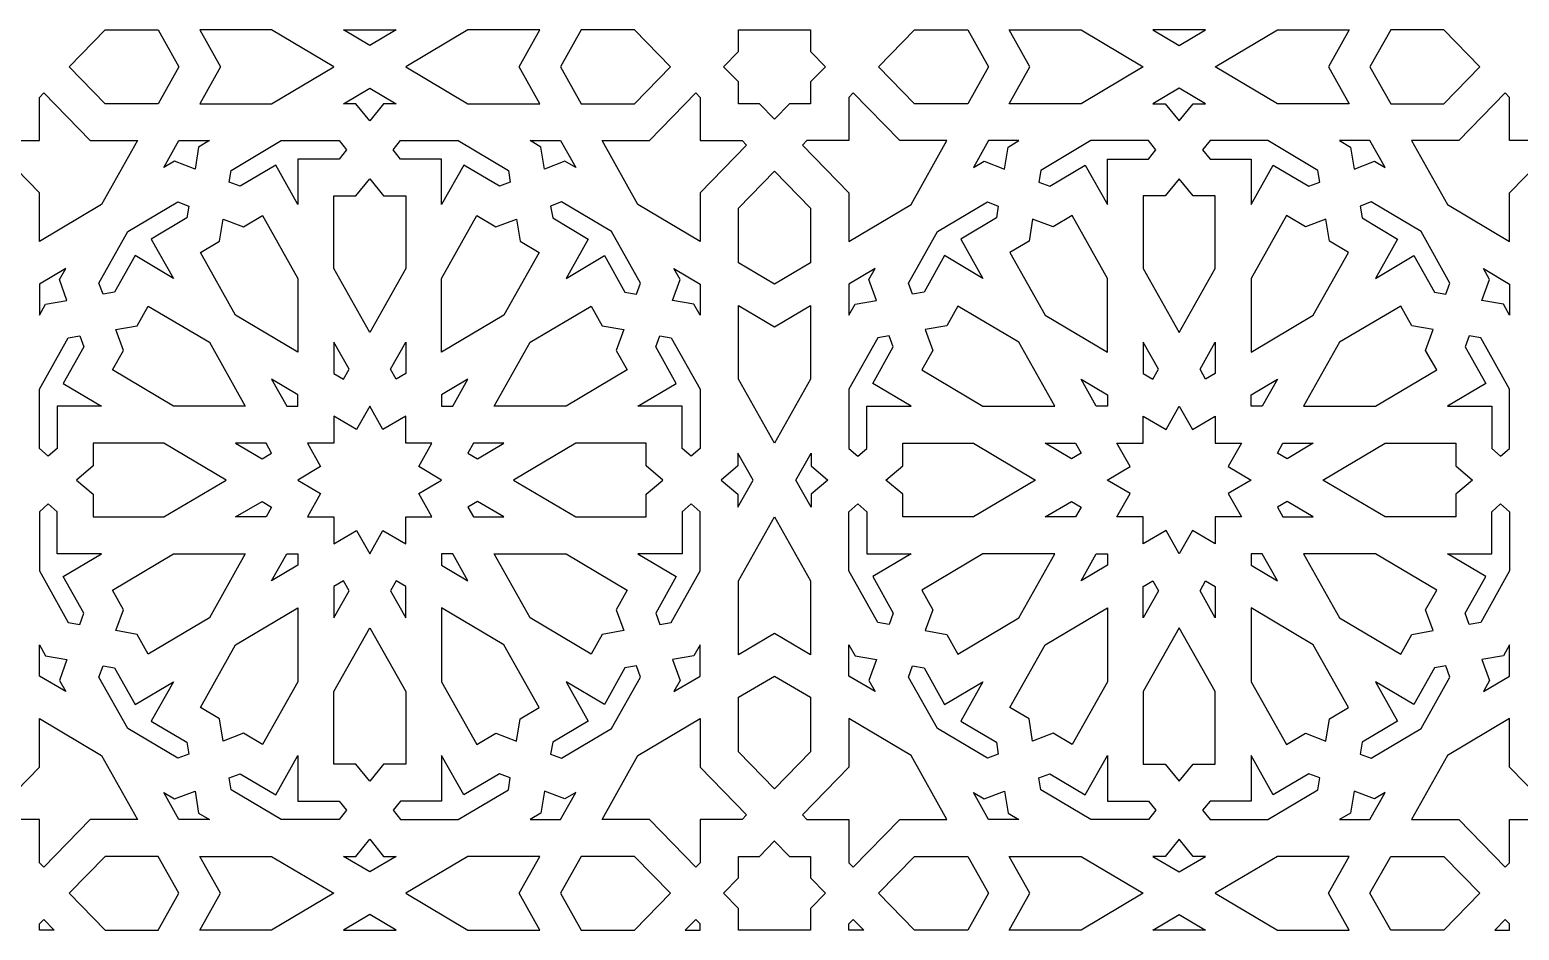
# Model space of a CAD drawing. Extents: x -430 to 430, y -362 to 362.
# Drawn here: x -277.5 to -161.6, y -92.5 to -22.5 of the extents above; entities that cross this region are included whole.
import ezdxf

# ---------------------------------------------------------------- set-up
doc = ezdxf.new("R2010")
doc.units = 0
doc.layers.add('LAYER_1', color=18, linetype='CONTINUOUS')

msp = doc.modelspace()

# ---------------------------------------------------------------- linework, layer by layer
at = {"layer": 'LAYER_1'}
for points in [[(-267.47, -22.51), (-265.86, -25.38), (-267.47, -28.25), (-271.61, -28.25), (-274.4, -25.38), (-271.61, -22.51)], [(-253.81, -25.38), (-258.65, -22.51), (-264.24, -22.51), (-262.63, -25.38), (-264.24, -28.25), (-258.65, -28.25)], [(-248.98, -22.5), (-248.97, -22.5), (-251.02, -23.71), (-253.06, -22.5), (-253.05, -22.5)], [(-237.79, -28.25), (-239.41, -25.38), (-237.79, -22.51), (-243.38, -22.51), (-248.22, -25.38), (-243.38, -28.25)], [(-227.63, -25.38), (-230.43, -22.51), (-234.57, -22.51), (-236.18, -25.38), (-234.57, -28.25), (-230.43, -28.25)], [(-219.54, -29.44), (-220.71, -28.25), (-222.34, -28.25), (-222.35, -28.25), (-222.35, -28.24), (-222.35, -28.24), (-222.35, -26.56), (-223.51, -25.37), (-222.35, -24.18), (-222.35, -22.5), (-222.34, -22.5), (-219.54, -22.5), (-216.73, -22.5), (-216.73, -22.5), (-216.73, -24.18), (-215.57, -25.37), (-216.73, -26.56), (-216.73, -28.24), (-216.73, -28.24), (-216.73, -28.25), (-216.73, -28.25), (-218.36, -28.25)], [(-211.44, -25.38), (-208.65, -22.51), (-204.51, -22.51), (-202.89, -25.38), (-204.51, -28.25), (-208.65, -28.25)], [(-201.28, -28.25), (-199.67, -25.38), (-201.28, -22.51), (-195.69, -22.51), (-190.85, -25.38), (-195.69, -28.25)], [(-190.09, -22.5), (-190.1, -22.5), (-188.06, -23.71), (-186.01, -22.5), (-186.02, -22.5)], [(-185.26, -25.38), (-180.42, -22.51), (-174.83, -22.51), (-176.45, -25.38), (-174.83, -28.25), (-180.42, -28.25)], [(-171.61, -22.51), (-173.22, -25.38), (-171.61, -28.25), (-167.47, -28.25), (-164.67, -25.38), (-167.47, -22.51)], [(-280.33, -31.47), (-279.99, -31.12), (-276.72, -31.12), (-276.72, -27.76), (-276.38, -27.41), (-272.76, -31.12), (-269.08, -31.12), (-271.88, -36.09), (-276.72, -38.96), (-276.72, -35.18)], [(-251.02, -29.59), (-252.1, -28.25), (-253.06, -28.25), (-251.02, -27.04), (-248.97, -28.25), (-249.94, -28.25)], [(-230.16, -36.09), (-232.95, -31.12), (-229.27, -31.12), (-225.66, -27.41), (-225.32, -27.76), (-225.32, -31.12), (-222.05, -31.12), (-221.71, -31.47), (-225.32, -35.18), (-225.32, -38.96)], [(-208.91, -36.09), (-206.12, -31.12), (-209.8, -31.12), (-213.42, -27.41), (-213.75, -27.76), (-213.75, -31.12), (-217.03, -31.12), (-217.37, -31.47), (-213.75, -35.18), (-213.75, -38.96)], [(-188.06, -29.59), (-186.98, -28.25), (-186.01, -28.25), (-188.06, -27.04), (-190.1, -28.25), (-189.14, -28.25)], [(-158.74, -31.47), (-159.08, -31.12), (-162.36, -31.12), (-162.36, -27.76), (-162.7, -27.41), (-166.31, -31.12), (-169.99, -31.12), (-167.2, -36.09), (-162.36, -38.96), (-162.36, -35.18)], [(-264.61, -33.33), (-266.2, -32.72), (-267.04, -33.22), (-265.86, -31.12), (-263.49, -31.12), (-264.33, -31.62)], [(-256.61, -36.09), (-258.33, -33.03), (-261.1, -34.67), (-261.95, -34.34), (-261.79, -33.43), (-257.9, -31.12), (-253.41, -31.12), (-252.83, -31.84), (-253.41, -32.55), (-256.61, -32.55)], [(-245.43, -36.09), (-245.43, -32.55), (-248.62, -32.55), (-249.2, -31.84), (-248.62, -31.12), (-244.13, -31.12), (-240.24, -33.43), (-240.09, -34.34), (-240.94, -34.67), (-243.71, -33.03)], [(-237.42, -33.33), (-237.71, -31.62), (-238.54, -31.12), (-236.18, -31.12), (-235, -33.22), (-235.84, -32.72)], [(-201.65, -33.33), (-201.37, -31.62), (-200.53, -31.12), (-202.89, -31.12), (-204.07, -33.22), (-203.24, -32.72)], [(-193.64, -36.09), (-193.64, -32.55), (-190.45, -32.55), (-189.87, -31.84), (-190.45, -31.12), (-194.94, -31.12), (-198.83, -33.43), (-198.98, -34.34), (-198.13, -34.67), (-195.37, -33.03)], [(-182.47, -36.09), (-180.75, -33.03), (-177.98, -34.67), (-177.13, -34.34), (-177.28, -33.43), (-181.17, -31.12), (-185.66, -31.12), (-186.24, -31.84), (-185.66, -32.55), (-182.47, -32.55)], [(-174.46, -33.33), (-172.87, -32.72), (-172.04, -33.22), (-173.22, -31.12), (-175.58, -31.12), (-174.74, -31.62)], [(-219.54, -42.27), (-222.35, -40.62), (-222.35, -36.37), (-219.54, -33.5), (-216.73, -36.37), (-216.73, -40.62)], [(-251.02, -46.03), (-253.81, -41.06), (-253.81, -35.42), (-252.1, -35.42), (-251.02, -34.09), (-249.94, -35.42), (-248.22, -35.42), (-248.22, -41.06)], [(-188.06, -46.03), (-185.26, -41.06), (-185.26, -35.42), (-186.98, -35.42), (-188.06, -34.09), (-189.14, -35.42), (-190.85, -35.42), (-190.85, -41.06)], [(-266.29, -41.83), (-269.27, -40.06), (-270.87, -42.9), (-271.76, -43.06), (-272.08, -42.19), (-269.83, -38.19), (-265.94, -35.88), (-265.09, -36.21), (-265.24, -37.13), (-268.01, -38.77)], [(-232.21, -38.19), (-236.1, -35.88), (-236.95, -36.21), (-236.79, -37.13), (-234.03, -38.77), (-235.75, -41.83), (-232.77, -40.06), (-231.17, -42.9), (-230.27, -43.06), (-229.96, -42.19)], [(-206.87, -38.19), (-202.98, -35.88), (-202.13, -36.21), (-202.28, -37.13), (-205.05, -38.77), (-203.32, -41.83), (-206.31, -40.06), (-207.9, -42.9), (-208.8, -43.06), (-209.12, -42.19)], [(-172.79, -41.83), (-169.81, -40.06), (-168.21, -42.9), (-167.31, -43.06), (-167, -42.19), (-169.24, -38.19), (-173.13, -35.88), (-173.98, -36.21), (-173.83, -37.13), (-171.07, -38.77)], [(-262.42, -37.22), (-260.84, -37.83), (-259.35, -36.95), (-256.61, -41.83), (-256.61, -47.57), (-261.45, -44.7), (-264.19, -39.82), (-262.71, -38.94)], [(-245.43, -47.57), (-245.43, -41.83), (-242.68, -36.95), (-241.2, -37.83), (-239.61, -37.22), (-239.33, -38.94), (-237.84, -39.82), (-240.59, -44.7)], [(-193.64, -47.57), (-193.64, -41.83), (-196.39, -36.95), (-197.87, -37.83), (-199.46, -37.22), (-199.74, -38.94), (-201.23, -39.82), (-198.49, -44.7)], [(-176.65, -37.22), (-178.24, -37.83), (-179.72, -36.95), (-182.47, -41.83), (-182.47, -47.57), (-177.63, -44.7), (-174.88, -39.82), (-176.37, -38.94)], [(-274.57, -43.55), (-275.15, -41.92), (-274.67, -41.06), (-276.72, -42.27), (-276.72, -44.7), (-276.23, -43.84)], [(-227.47, -43.55), (-226.88, -41.92), (-227.37, -41.06), (-225.32, -42.27), (-225.32, -44.7), (-225.8, -43.84)], [(-211.6, -43.55), (-212.19, -41.92), (-211.71, -41.06), (-213.75, -42.27), (-213.75, -44.7), (-213.27, -43.84)], [(-164.51, -43.55), (-163.92, -41.92), (-164.4, -41.06), (-162.36, -42.27), (-162.36, -44.7), (-162.84, -43.84)], [(-270.77, -45.8), (-269.1, -45.51), (-268.25, -43.98), (-263.49, -46.8), (-260.7, -51.77), (-266.29, -51.77), (-271.04, -48.95), (-270.18, -47.43)], [(-231.26, -45.8), (-231.85, -47.43), (-230.99, -48.95), (-235.75, -51.77), (-241.34, -51.77), (-238.54, -46.8), (-233.79, -43.98), (-232.93, -45.51)], [(-219.54, -54.64), (-222.35, -49.67), (-222.35, -43.93), (-219.54, -45.59), (-216.73, -43.93), (-216.73, -49.67)], [(-207.81, -45.8), (-207.22, -47.43), (-208.08, -48.95), (-203.33, -51.77), (-197.74, -51.77), (-200.53, -46.8), (-205.28, -43.98), (-206.14, -45.51)], [(-168.3, -45.8), (-169.97, -45.51), (-170.83, -43.98), (-175.58, -46.8), (-178.38, -51.77), (-172.79, -51.77), (-168.03, -48.95), (-168.89, -47.43)], [(-271.88, -51.77), (-275.32, -51.77), (-275.32, -55.05), (-276.02, -55.65), (-276.72, -55.05), (-276.72, -50.44), (-274.47, -46.44), (-273.58, -46.29), (-273.26, -47.16), (-274.86, -50)], [(-230.16, -51.77), (-227.18, -50), (-228.78, -47.16), (-228.46, -46.29), (-227.57, -46.44), (-225.32, -50.44), (-225.32, -55.05), (-226.02, -55.65), (-226.72, -55.05), (-226.72, -51.77)], [(-208.91, -51.77), (-211.9, -50), (-210.3, -47.16), (-210.61, -46.29), (-211.51, -46.44), (-213.75, -50.44), (-213.75, -55.05), (-213.06, -55.65), (-212.36, -55.05), (-212.36, -51.77)], [(-167.2, -51.77), (-163.75, -51.77), (-163.75, -55.05), (-163.06, -55.65), (-162.36, -55.05), (-162.36, -50.44), (-164.6, -46.44), (-165.5, -46.29), (-165.81, -47.16), (-164.22, -50)], [(-253.06, -49.67), (-252.63, -48.9), (-253.81, -46.8), (-253.81, -49.23)], [(-248.97, -49.67), (-249.4, -48.9), (-248.22, -46.8), (-248.22, -49.23)], [(-190.1, -49.67), (-189.67, -48.9), (-190.85, -46.8), (-190.85, -49.23)], [(-186.01, -49.67), (-186.44, -48.9), (-185.26, -46.8), (-185.26, -49.23)], [(-256.61, -51.77), (-256.61, -50.88), (-258.65, -49.67), (-257.47, -51.77)], [(-243.38, -49.67), (-245.43, -50.88), (-245.43, -51.77), (-244.56, -51.77)], [(-195.69, -49.67), (-193.64, -50.88), (-193.64, -51.77), (-194.51, -51.77)], [(-182.47, -51.77), (-182.47, -50.88), (-180.42, -49.67), (-181.6, -51.77)], [(-248.22, -52.54), (-250, -53.59), (-251.02, -51.77), (-252.04, -53.59), (-253.81, -52.54), (-253.81, -54.64), (-255.86, -54.64), (-254.84, -56.46), (-256.61, -57.51), (-254.84, -58.56), (-255.86, -60.38), (-253.81, -60.38), (-253.81, -62.48), (-252.04, -61.43), (-251.02, -63.25), (-250, -61.43), (-248.22, -62.48), (-248.22, -60.38), (-246.18, -60.38), (-247.2, -58.56), (-245.43, -57.51), (-247.2, -56.46), (-246.18, -54.64), (-248.22, -54.64)], [(-190.85, -52.54), (-189.08, -53.59), (-188.06, -51.77), (-187.03, -53.59), (-185.26, -52.54), (-185.26, -54.64), (-183.22, -54.64), (-184.24, -56.46), (-182.47, -57.51), (-184.24, -58.56), (-183.22, -60.38), (-185.26, -60.38), (-185.26, -62.48), (-187.03, -61.43), (-188.06, -63.25), (-189.08, -61.43), (-190.85, -62.48), (-190.85, -60.38), (-192.9, -60.38), (-191.87, -58.56), (-193.65, -57.51), (-191.87, -56.46), (-192.9, -54.64), (-190.85, -54.64)], [(-262.2, -57.51), (-267.04, -54.64), (-272.52, -54.64), (-272.52, -56.4), (-273.83, -57.51), (-272.52, -58.62), (-272.52, -60.38), (-267.04, -60.38)], [(-258.65, -55.41), (-259.08, -54.64), (-261.45, -54.64), (-259.4, -55.85)], [(-240.59, -54.64), (-242.95, -54.64), (-243.38, -55.41), (-242.63, -55.85)], [(-228.21, -57.51), (-229.51, -56.4), (-229.51, -54.64), (-235, -54.64), (-239.84, -57.51), (-235, -60.38), (-229.51, -60.38), (-229.51, -58.62)], [(-223.69, -57.51), (-222.38, -58.62), (-222.38, -59.61), (-221.2, -57.51), (-222.38, -55.41), (-222.38, -56.4)], [(-215.39, -57.51), (-216.69, -58.62), (-216.69, -59.61), (-217.87, -57.51), (-216.69, -55.41), (-216.69, -56.4)], [(-210.87, -57.51), (-209.56, -56.4), (-209.56, -54.64), (-204.07, -54.64), (-199.23, -57.51), (-204.07, -60.38), (-209.56, -60.38), (-209.56, -58.62)], [(-198.49, -54.64), (-196.12, -54.64), (-195.69, -55.41), (-196.44, -55.85)], [(-180.42, -55.41), (-179.99, -54.64), (-177.63, -54.64), (-179.67, -55.85)], [(-176.88, -57.51), (-172.04, -54.64), (-166.55, -54.64), (-166.55, -56.4), (-165.25, -57.51), (-166.55, -58.62), (-166.55, -60.38), (-172.04, -60.38)], [(-271.88, -63.25), (-275.32, -63.25), (-275.32, -59.97), (-276.02, -59.37), (-276.72, -59.97), (-276.72, -64.58), (-274.47, -68.58), (-273.58, -68.73), (-273.26, -67.86), (-274.86, -65.02)], [(-261.45, -60.38), (-259.4, -59.17), (-258.65, -59.61), (-259.08, -60.38)], [(-240.59, -60.38), (-242.63, -59.17), (-243.38, -59.61), (-242.95, -60.38)], [(-225.32, -64.58), (-225.32, -59.97), (-226.02, -59.37), (-226.72, -59.97), (-226.72, -63.25), (-230.16, -63.25), (-227.18, -65.02), (-228.78, -67.86), (-228.46, -68.73), (-227.57, -68.58)], [(-213.75, -64.58), (-213.75, -59.97), (-213.06, -59.37), (-212.36, -59.97), (-212.36, -63.25), (-208.91, -63.25), (-211.9, -65.02), (-210.3, -67.86), (-210.61, -68.73), (-211.51, -68.58)], [(-198.49, -60.38), (-196.44, -59.17), (-195.69, -59.61), (-196.12, -60.38)], [(-177.63, -60.38), (-179.67, -59.17), (-180.42, -59.61), (-179.99, -60.38)], [(-167.2, -63.25), (-163.75, -63.25), (-163.75, -59.97), (-163.06, -59.37), (-162.36, -59.97), (-162.36, -64.58), (-164.6, -68.58), (-165.5, -68.73), (-165.81, -67.86), (-164.22, -65.02)], [(-219.54, -69.43), (-222.35, -71.09), (-222.35, -65.35), (-219.54, -60.38), (-216.73, -65.35), (-216.73, -71.09)], [(-270.77, -69.22), (-270.18, -67.59), (-271.04, -66.07), (-266.29, -63.25), (-260.7, -63.25), (-263.49, -68.22), (-268.25, -71.04), (-269.1, -69.51)], [(-258.65, -65.35), (-257.47, -63.25), (-256.61, -63.25), (-256.61, -64.14)], [(-243.38, -65.35), (-244.56, -63.25), (-245.43, -63.25), (-245.43, -64.14)], [(-241.34, -63.25), (-235.75, -63.25), (-230.99, -66.07), (-231.85, -67.59), (-231.26, -69.22), (-232.93, -69.51), (-233.79, -71.04), (-238.54, -68.22)], [(-197.74, -63.25), (-203.33, -63.25), (-208.08, -66.07), (-207.22, -67.59), (-207.81, -69.22), (-206.14, -69.51), (-205.28, -71.04), (-200.53, -68.22)], [(-195.69, -65.35), (-194.51, -63.25), (-193.64, -63.25), (-193.64, -64.14)], [(-180.42, -65.35), (-181.6, -63.25), (-182.47, -63.25), (-182.47, -64.14)], [(-168.3, -69.22), (-168.89, -67.59), (-168.03, -66.07), (-172.79, -63.25), (-178.38, -63.25), (-175.58, -68.22), (-170.83, -71.04), (-169.97, -69.51)], [(-253.81, -68.22), (-252.63, -66.12), (-253.06, -65.35), (-253.81, -65.79)], [(-248.22, -68.22), (-248.22, -65.79), (-248.97, -65.35), (-249.4, -66.12)], [(-190.85, -68.22), (-190.85, -65.79), (-190.1, -65.35), (-189.67, -66.12)], [(-185.26, -68.22), (-186.44, -66.12), (-186.01, -65.35), (-185.26, -65.79)], [(-262.42, -77.8), (-262.71, -76.08), (-264.19, -75.2), (-261.45, -70.32), (-256.61, -67.45), (-256.61, -73.19), (-259.35, -78.07), (-260.84, -77.19)], [(-239.61, -77.8), (-239.33, -76.08), (-237.84, -75.2), (-240.59, -70.32), (-245.43, -67.45), (-245.43, -73.19), (-242.68, -78.07), (-241.2, -77.19)], [(-199.46, -77.8), (-199.74, -76.08), (-201.23, -75.2), (-198.49, -70.32), (-193.64, -67.45), (-193.64, -73.19), (-196.39, -78.07), (-197.87, -77.19)], [(-176.65, -77.8), (-176.37, -76.08), (-174.88, -75.2), (-177.63, -70.32), (-182.47, -67.45), (-182.47, -73.19), (-179.72, -78.07), (-178.24, -77.19)], [(-251.02, -80.93), (-252.1, -79.6), (-253.81, -79.6), (-253.81, -73.96), (-251.02, -68.99), (-248.22, -73.96), (-248.22, -79.6), (-249.94, -79.6)], [(-188.06, -80.93), (-186.98, -79.6), (-185.26, -79.6), (-185.26, -73.96), (-188.06, -68.99), (-190.85, -73.96), (-190.85, -79.6), (-189.14, -79.6)], [(-276.72, -72.75), (-276.72, -70.32), (-276.23, -71.18), (-274.57, -71.47), (-275.15, -73.1), (-274.67, -73.96)], [(-225.32, -72.75), (-225.32, -70.32), (-225.8, -71.18), (-227.47, -71.47), (-226.88, -73.1), (-227.37, -73.96)], [(-213.75, -72.75), (-213.75, -70.32), (-213.27, -71.18), (-211.6, -71.47), (-212.19, -73.1), (-211.71, -73.96)], [(-162.36, -72.75), (-162.36, -70.32), (-162.84, -71.18), (-164.51, -71.47), (-163.92, -73.1), (-164.4, -73.96)], [(-269.83, -76.83), (-272.08, -72.83), (-271.76, -71.96), (-270.87, -72.12), (-269.27, -74.96), (-266.29, -73.19), (-268.01, -76.25), (-265.24, -77.89), (-265.09, -78.81), (-265.94, -79.14)], [(-232.21, -76.83), (-229.96, -72.83), (-230.27, -71.96), (-231.17, -72.12), (-232.77, -74.96), (-235.75, -73.19), (-234.03, -76.25), (-236.79, -77.89), (-236.95, -78.81), (-236.1, -79.14)], [(-219.54, -81.52), (-222.35, -78.65), (-222.35, -74.4), (-219.54, -72.75), (-216.73, -74.4), (-216.73, -78.65)], [(-206.87, -76.83), (-209.12, -72.83), (-208.8, -71.96), (-207.9, -72.12), (-206.31, -74.96), (-203.32, -73.19), (-205.05, -76.25), (-202.28, -77.89), (-202.13, -78.81), (-202.98, -79.14)], [(-169.24, -76.83), (-167, -72.83), (-167.31, -71.96), (-168.21, -72.12), (-169.81, -74.96), (-172.79, -73.19), (-171.07, -76.25), (-173.83, -77.89), (-173.98, -78.81), (-173.13, -79.14)], [(-271.88, -78.93), (-269.08, -83.9), (-272.76, -83.9), (-276.38, -87.61), (-276.72, -87.26), (-276.72, -83.9), (-279.99, -83.9), (-280.33, -83.55), (-276.72, -79.84), (-276.72, -76.06)], [(-230.16, -78.93), (-225.32, -76.06), (-225.32, -79.84), (-221.71, -83.55), (-222.05, -83.9), (-225.32, -83.9), (-225.32, -87.26), (-225.66, -87.61), (-229.27, -83.9), (-232.95, -83.9)], [(-208.91, -78.93), (-213.75, -76.06), (-213.75, -79.84), (-217.37, -83.55), (-217.03, -83.9), (-213.75, -83.9), (-213.75, -87.26), (-213.42, -87.61), (-209.8, -83.9), (-206.12, -83.9)], [(-167.2, -78.93), (-169.99, -83.9), (-166.31, -83.9), (-162.7, -87.61), (-162.36, -87.26), (-162.36, -83.9), (-159.08, -83.9), (-158.74, -83.55), (-162.36, -79.84), (-162.36, -76.06)], [(-257.9, -83.9), (-261.79, -81.59), (-261.95, -80.67), (-261.1, -80.35), (-258.33, -81.99), (-256.61, -78.93), (-256.61, -82.47), (-253.41, -82.47), (-252.83, -83.18), (-253.41, -83.9)], [(-244.13, -83.9), (-240.24, -81.59), (-240.09, -80.67), (-240.94, -80.35), (-243.71, -81.99), (-245.43, -78.93), (-245.43, -82.47), (-248.62, -82.47), (-249.2, -83.18), (-248.62, -83.9)], [(-194.94, -83.9), (-198.83, -81.59), (-198.98, -80.67), (-198.13, -80.35), (-195.37, -81.99), (-193.64, -78.93), (-193.64, -82.47), (-190.45, -82.47), (-189.87, -83.18), (-190.45, -83.9)], [(-181.17, -83.9), (-177.28, -81.59), (-177.13, -80.67), (-177.98, -80.35), (-180.75, -81.99), (-182.47, -78.93), (-182.47, -82.47), (-185.66, -82.47), (-186.24, -83.18), (-185.66, -83.9)], [(-265.86, -83.9), (-267.04, -81.8), (-266.2, -82.3), (-264.61, -81.69), (-264.33, -83.4), (-263.49, -83.9)], [(-236.18, -83.9), (-235, -81.8), (-235.84, -82.3), (-237.42, -81.69), (-237.71, -83.4), (-238.54, -83.9)], [(-202.89, -83.9), (-204.07, -81.8), (-203.24, -82.3), (-201.65, -81.69), (-201.37, -83.4), (-200.53, -83.9)], [(-173.22, -83.9), (-172.04, -81.8), (-172.87, -82.3), (-174.46, -81.69), (-174.74, -83.4), (-175.58, -83.9)], [(-251.02, -87.98), (-253.06, -86.77), (-252.1, -86.77), (-251.02, -85.43), (-249.94, -86.77), (-248.97, -86.77)], [(-219.54, -92.51), (-222.34, -92.51), (-222.35, -92.51), (-222.35, -90.83), (-223.51, -89.64), (-222.35, -88.45), (-222.35, -86.77), (-222.34, -86.77), (-220.71, -86.77), (-219.55, -85.58), (-219.55, -85.58), (-219.56, -85.58), (-219.55, -85.58), (-219.55, -85.58), (-219.55, -85.58), (-219.55, -85.58), (-219.54, -85.58), (-219.54, -85.58), (-219.54, -85.58), (-219.53, -85.58), (-219.53, -85.58), (-219.53, -85.58), (-219.53, -85.58), (-219.52, -85.58), (-219.52, -85.58), (-219.52, -85.58), (-219.52, -85.58), (-219.53, -85.58), (-218.36, -86.77), (-216.73, -86.77), (-216.73, -86.77), (-216.73, -88.45), (-215.57, -89.64), (-216.73, -90.83), (-216.73, -92.51), (-216.73, -92.51)], [(-188.06, -87.98), (-186.01, -86.77), (-186.98, -86.77), (-188.06, -85.43), (-189.14, -86.77), (-190.1, -86.77)], [(-267.47, -92.51), (-265.86, -89.64), (-267.47, -86.77), (-271.61, -86.77), (-274.4, -89.64), (-271.61, -92.51)], [(-264.24, -92.51), (-262.63, -89.64), (-264.24, -86.77), (-258.65, -86.77), (-253.81, -89.64), (-258.65, -92.51)], [(-237.79, -92.51), (-239.41, -89.64), (-237.79, -86.77), (-243.38, -86.77), (-248.22, -89.64), (-243.38, -92.51)], [(-227.63, -89.64), (-230.43, -86.77), (-234.57, -86.77), (-236.18, -89.64), (-234.57, -92.51), (-230.43, -92.51)], [(-211.44, -89.64), (-208.65, -86.77), (-204.51, -86.77), (-202.89, -89.64), (-204.51, -92.51), (-208.65, -92.51)], [(-201.28, -92.51), (-199.67, -89.64), (-201.28, -86.77), (-195.69, -86.77), (-190.85, -89.64), (-195.69, -92.51)], [(-174.83, -92.51), (-176.45, -89.64), (-174.83, -86.77), (-180.42, -86.77), (-185.26, -89.64), (-180.42, -92.51)], [(-171.61, -92.51), (-173.22, -89.64), (-171.61, -86.77), (-167.47, -86.77), (-164.67, -89.64), (-167.47, -92.51)], [(-248.97, -92.51), (-251.02, -91.3), (-253.06, -92.51)], [(-190.1, -92.51), (-188.06, -91.3), (-186.01, -92.51)], [(-275.56, -92.51), (-276.72, -92.51), (-276.72, -92.02), (-276.38, -91.67)], [(-225.32, -92.51), (-225.32, -92.02), (-225.66, -91.67), (-226.48, -92.51)], [(-213.75, -92.51), (-213.75, -92.02), (-213.42, -91.67), (-212.6, -92.51)], [(-163.52, -92.51), (-162.36, -92.51), (-162.36, -92.02), (-162.7, -91.67)]]:
    msp.add_lwpolyline(points, close=True, dxfattribs=at)
for points in [[(-222.35, -86.77), (-222.35, -86.77)], [(-216.72, -86.77), (-216.72, -86.77)]]:
    msp.add_lwpolyline(points, dxfattribs=at)

doc.saveas('drawing.dxf')
